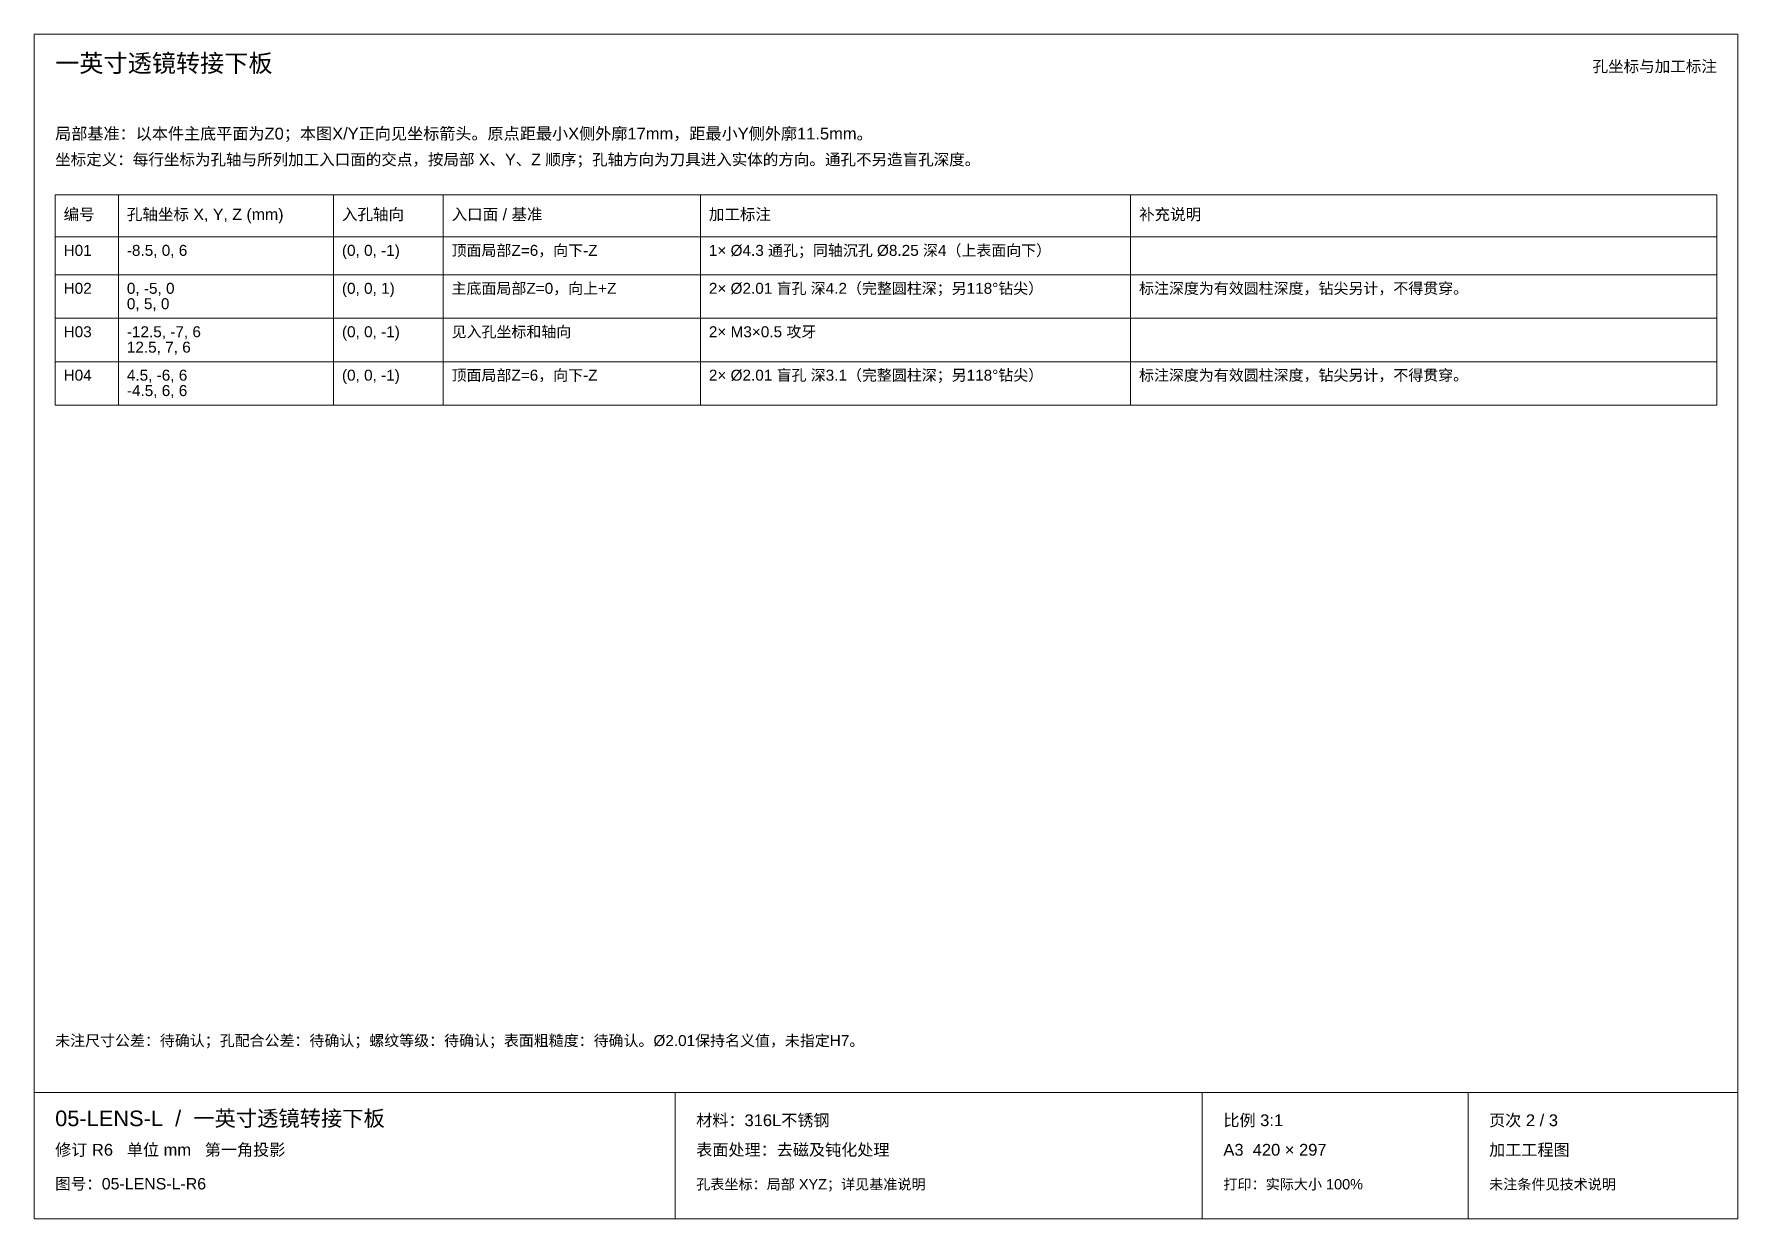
# Paper-space layout '02_孔表及加工说明' of a CAD drawing. Header units: millimetres. Extents: x 8 to 412, y 8 to 289.
import ezdxf
from ezdxf.enums import TextEntityAlignment as Align

# ---------------------------------------------------------------- set-up
doc = ezdxf.new("R2010")
doc.units = ezdxf.units.MM
doc.header["$LTSCALE"] = 0.333333
doc.layers.add('ANNOTATIONS', color=7, linetype='CONTINUOUS', lineweight=18)
doc.styles.add('CJK', font='Arial Unicode.ttf')

psp = doc.layouts.new('02_孔表及加工说明')

# ---------------------------------------------------------------- linework, layer by layer
at = {"layer": 'ANNOTATIONS'}
for p, q in [((412, 289), (8, 289)), ((8, 289), (8, 8)), ((412, 8), (412, 289)), ((28, 250.9), (13, 250.9)), ((13, 250.9), (13, 240.9)), ((28, 240.9), (28, 250.9)), ((79, 250.9), (28, 250.9)), ((28, 250.9), (28, 240.9)), ((79, 240.9), (79, 250.9)), ((105, 250.9), (79, 250.9)), ((79, 250.9), (79, 240.9)), ((105, 240.9), (105, 250.9)), ((166, 250.9), (105, 250.9)), ((105, 250.9), (105, 240.9)), ((166, 240.9), (166, 250.9)), ((268, 250.9), (166, 250.9)), ((166, 250.9), (166, 240.9)), ((268, 240.9), (268, 250.9)), ((407, 250.9), (268, 250.9)), ((268, 250.9), (268, 240.9)), ((407, 240.9), (407, 250.9)), ((13, 240.9), (28, 240.9)), ((28, 240.9), (13, 240.9)), ((13, 240.9), (13, 231.9)), ((28, 240.9), (79, 240.9)), ((28, 231.9), (28, 240.9)), ((79, 240.9), (28, 240.9)), ((28, 240.9), (28, 231.9)), ((79, 240.9), (105, 240.9)), ((79, 231.9), (79, 240.9)), ((105, 240.9), (79, 240.9)), ((79, 240.9), (79, 231.9)), ((105, 240.9), (166, 240.9)), ((105, 231.9), (105, 240.9)), ((166, 240.9), (105, 240.9)), ((105, 240.9), (105, 231.9)), ((166, 240.9), (268, 240.9)), ((166, 231.9), (166, 240.9)), ((268, 240.9), (166, 240.9)), ((166, 240.9), (166, 231.9)), ((268, 240.9), (407, 240.9)), ((268, 231.9), (268, 240.9)), ((407, 240.9), (268, 240.9)), ((268, 240.9), (268, 231.9)), ((407, 231.9), (407, 240.9)), ((13, 231.9), (28, 231.9)), ((28, 231.9), (13, 231.9)), ((13, 231.9), (13, 221.6)), ((28, 231.9), (79, 231.9)), ((28, 221.6), (28, 231.9)), ((79, 231.9), (28, 231.9)), ((28, 231.9), (28, 221.6)), ((79, 231.9), (105, 231.9)), ((79, 221.6), (79, 231.9)), ((105, 231.9), (79, 231.9)), ((79, 231.9), (79, 221.6)), ((105, 231.9), (166, 231.9)), ((105, 221.6), (105, 231.9)), ((166, 231.9), (105, 231.9)), ((105, 231.9), (105, 221.6)), ((166, 231.9), (268, 231.9)), ((166, 221.6), (166, 231.9)), ((268, 231.9), (166, 231.9)), ((166, 231.9), (166, 221.6)), ((268, 231.9), (407, 231.9)), ((268, 221.6), (268, 231.9)), ((407, 231.9), (268, 231.9)), ((268, 231.9), (268, 221.6)), ((407, 221.6), (407, 231.9)), ((13, 221.6), (28, 221.6)), ((28, 221.6), (13, 221.6)), ((13, 221.6), (13, 211.3)), ((28, 221.6), (79, 221.6)), ((28, 211.3), (28, 221.6)), ((79, 221.6), (28, 221.6)), ((28, 221.6), (28, 211.3)), ((79, 221.6), (105, 221.6)), ((79, 211.3), (79, 221.6)), ((105, 221.6), (79, 221.6)), ((79, 221.6), (79, 211.3)), ((105, 221.6), (166, 221.6)), ((105, 211.3), (105, 221.6)), ((166, 221.6), (105, 221.6)), ((105, 221.6), (105, 211.3)), ((166, 221.6), (268, 221.6)), ((166, 211.3), (166, 221.6)), ((268, 221.6), (166, 221.6)), ((166, 221.6), (166, 211.3)), ((268, 221.6), (407, 221.6)), ((268, 211.3), (268, 221.6)), ((407, 221.6), (268, 221.6)), ((268, 221.6), (268, 211.3)), ((407, 211.3), (407, 221.6)), ((13, 211.3), (28, 211.3)), ((28, 211.3), (13, 211.3)), ((13, 211.3), (13, 201)), ((28, 211.3), (79, 211.3)), ((28, 201), (28, 211.3)), ((79, 211.3), (28, 211.3)), ((28, 211.3), (28, 201)), ((79, 211.3), (105, 211.3)), ((79, 201), (79, 211.3)), ((105, 211.3), (79, 211.3)), ((79, 211.3), (79, 201)), ((105, 211.3), (166, 211.3)), ((105, 201), (105, 211.3)), ((166, 211.3), (105, 211.3)), ((105, 211.3), (105, 201)), ((166, 211.3), (268, 211.3)), ((166, 201), (166, 211.3)), ((268, 211.3), (166, 211.3)), ((166, 211.3), (166, 201)), ((268, 211.3), (407, 211.3)), ((268, 201), (268, 211.3)), ((407, 211.3), (268, 211.3)), ((268, 211.3), (268, 201)), ((407, 201), (407, 211.3)), ((13, 201), (28, 201)), ((28, 201), (79, 201)), ((79, 201), (105, 201)), ((105, 201), (166, 201)), ((166, 201), (268, 201)), ((268, 201), (407, 201)), ((8, 38), (412, 38)), ((160, 8), (160, 38)), ((285, 8), (285, 38)), ((348, 8), (348, 38)), ((8, 8), (412, 8))]:
    psp.add_line(p, q, dxfattribs=at)

# ---------------------------------------------------------------- texts
at = {"layer": 'ANNOTATIONS', "style": 'CJK'}
for s, height, p in [('一英寸透镜转接下板', 4.2, (13, 280)), ('局部基准：以本件主底平面为Z0；本图X/Y正向见坐标箭头。原点距最小X侧外廓17mm，距最小Y侧外廓11.5mm。', 2.8, (13, 264)), ('坐标定义：每行坐标为孔轴与所列加工入口面的交点，按局部 X、Y、Z 顺序；孔轴方向为刀具进入实体的方向。通孔不另造盲孔深度。', 2.7, (13, 257.9)), ('编号', 2.7, (15, 244.9)), ('孔轴坐标 X, Y, Z (mm)', 2.7, (30, 244.9)), ('入孔轴向', 2.7, (81, 244.9)), ('入口面 / 基准', 2.7, (107, 244.9)), ('加工标注', 2.7, (168, 244.9)), ('补充说明', 2.7, (270, 244.9)), ('H01', 2.6, (15, 236.4)), ('-8.5, 0, 6', 2.6, (30, 236.4)), ('(0, 0, -1)', 2.6, (81, 236.4)), ('顶面局部Z=6，向下-Z', 2.6, (107, 236.4)), ('1× Ø4.3 通孔；同轴沉孔 Ø8.25 深4（上表面向下）', 2.6, (168, 236.4)), ('主底面局部Z=0，向上+Z', 2.6, (107, 227.4)), ('2× Ø2.01 盲孔 深4.2（完整圆柱深；另118°钻尖）', 2.6, (168, 227.4)), ('标注深度为有效圆柱深度，钻尖另计，不得贯穿。', 2.6, (270, 227.4)), ('H02', 2.6, (15, 227.4)), ('0, -5, 0', 2.6, (30, 227.4)), ('0, 5, 0', 2.6, (30, 223.75)), ('(0, 0, 1)', 2.6, (81, 227.4)), ('H03', 2.6, (15, 217.1)), ('-12.5, -7, 6', 2.6, (30, 217.1)), ('(0, 0, -1)', 2.6, (81, 217.1)), ('见入孔坐标和轴向', 2.6, (107, 217.1)), ('2× M3×0.5 攻牙', 2.6, (168, 217.1)), ('12.5, 7, 6', 2.6, (30, 213.45)), ('H04', 2.6, (15, 206.8)), ('4.5, -6, 6', 2.6, (30, 206.8)), ('(0, 0, -1)', 2.6, (81, 206.8)), ('顶面局部Z=6，向下-Z', 2.6, (107, 206.8)), ('2× Ø2.01 盲孔 深3.1（完整圆柱深；另118°钻尖）', 2.6, (168, 206.8)), ('标注深度为有效圆柱深度，钻尖另计，不得贯穿。', 2.6, (270, 206.8)), ('-4.5, 6, 6', 2.6, (30, 203.15)), ('未注尺寸公差：待确认；孔配合公差：待确认；螺纹等级：待确认；表面粗糙度：待确认。Ø2.01保持名义值，未指定H7。', 2.6, (13, 49)), ('05-LENS-L  /  一英寸透镜转接下板', 3.7, (13, 30)), ('材料：316L不锈钢', 2.8, (165, 30)), ('比例 3:1', 2.8, (290, 30)), ('页次 2 / 3', 2.8, (353, 30)), ('修订 R6   单位 mm   第一角投影', 2.8, (13, 23)), ('表面处理：去磁及钝化处理', 2.8, (165, 23)), ('A3  420 × 297', 2.8, (290, 23)), ('加工工程图', 2.8, (353, 23)), ('图号：05-LENS-L-R6', 2.7, (13, 15)), ('孔表坐标：局部 XYZ；详见基准说明', 2.45, (165, 15)), ('打印：实际大小 100%', 2.45, (290, 15)), ('未注条件见技术说明', 2.45, (353, 15))]:
    psp.add_text(s, height=height, dxfattribs=at).set_placement(p)
psp.add_text('孔坐标与加工标注', height=2.7, dxfattribs=at).set_placement((407, 280), align=Align.RIGHT)

doc.saveas('drawing.dxf')
